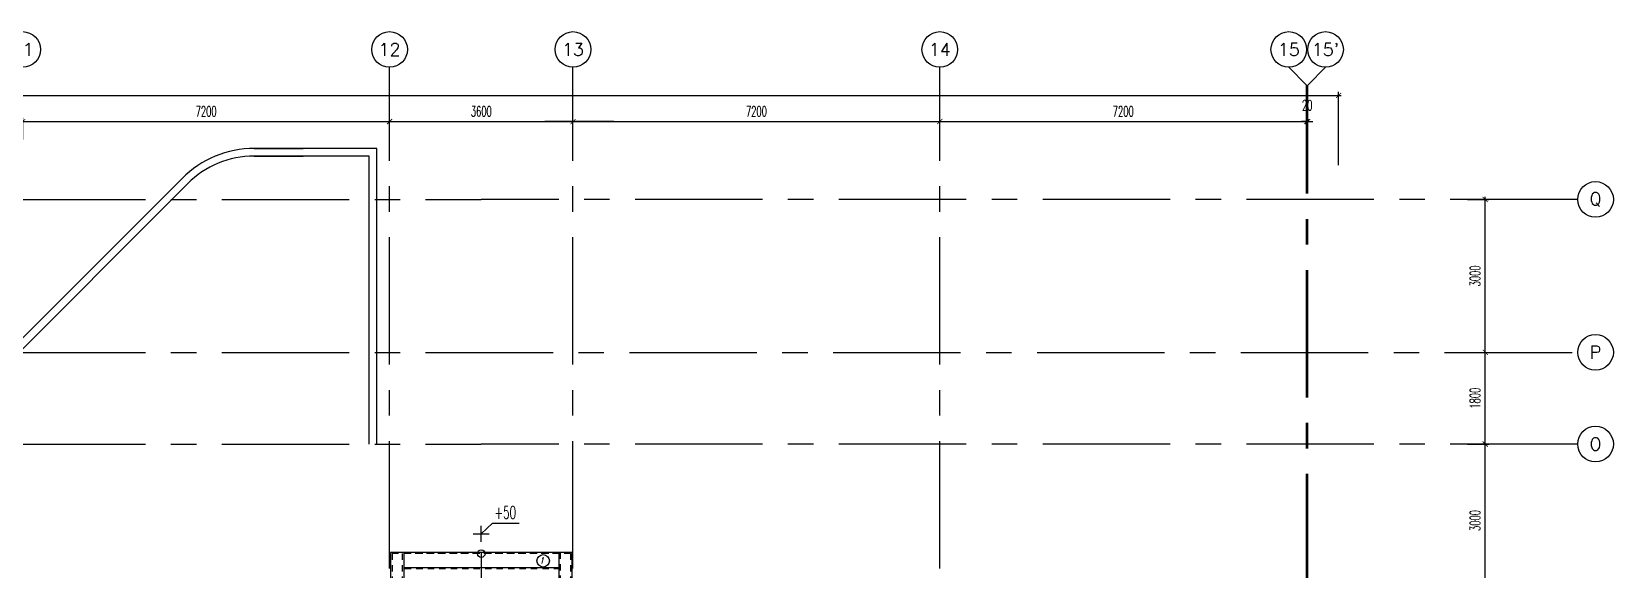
# Model space of a CAD drawing. Extents: x 417820 to 418166, y 43448 to 43632.
# Drawn here: x 417880.87 to 417911.92, y 43528.64 to 43539.19 of the extents above; entities that cross this region are included whole.
import ezdxf
from ezdxf.enums import TextEntityAlignment as Align

# ---------------------------------------------------------------- set-up
doc = ezdxf.new("R2010")
doc.units = 0
doc.header["$MEASUREMENT"] = 0
doc.header["$PDMODE"] = 3
doc.header["$PDSIZE"] = 0.1
doc.linetypes.add('CENTERX2', pattern=[4, 2.5, -0.5, 0.5, -0.5])
doc.linetypes.add('HIDDEN2', pattern=[0.1875, 0.125, -0.0625])
doc.layers.get('0').update_dxf_attribs({"linetype": 'CONTINUOUS'})
doc.layers.get('DEFPOINTS').update_dxf_attribs({"linetype": 'CONTINUOUS'})
for name, color, linetype in [('AX', 6, 'CONTINUOUS'), ('AX-CR', 2, 'CONTINUOUS'), ('AX-DIM', 4, 'CONTINUOUS'), ('AX-TXT', 4, 'CONTINUOUS'), ('AXES', 11, 'CENTERX2'), ('CURB', 11, 'CONTINUOUS'), ('RD-ELEV', 3, 'CONTINUOUS'), ('STR', 5, 'CONTINUOUS')]:
    doc.layers.add(name, color=color, linetype=linetype)
doc.styles.add('ROMANS', font='ROMANS.shx', dxfattribs={"width": 0.6})
doc.styles.add('S-077', font='simplex.shx', dxfattribs={"width": 0.8})
doc.dimstyles.new('STANDARD in', dxfattribs={"dimtxt": 0.2, "dimasz": 0.1, "dimexe": 0.07, "dimexo": 0.05, "dimgap": 0.1, "dimtad": 1, "dimdec": 0, "dimlfac": 1000, "dimzin": 0, "dimdsep": 46, "dimtxsty": 'ROMANS', "dimblk": 'ARCHTICK', "dimcen": 0.05, "dimdle": 0.05, "dimclrd": 4, "dimclre": 4, "dimclrt": 2, "dimadec": 0, "dimazin": 0, "dimtfac": 1, "dimtdec": 0, "dimtmove": 2, "dimatfit": 3, "dimldrblk": 'ARCHTICK', "dimfxl": 0, "dimtolj": 1, "dimtzin": 0, "dimarcsym": 0})

# ---------------------------------------------------------------- blocks, each defined once
blk = doc.blocks.new('_ARCHTICK')
at = {"color": 0, "linetype": 'ByBlock', "const_width": 0.15}
blk.add_lwpolyline([(-0.5, -0.5), (0.5, 0.5)], dxfattribs=at)
blk = doc.blocks.new('*D109')
at = {"layer": 'AX-DIM', "color": 4, "linetype": 'ByBlock', "lineweight": -2}
for p, q in [((417891.447, 43537.423), (417898.747, 43537.423)), ((417891.497, 43537.073), (417891.497, 43537.493)), ((417898.697, 43537.073), (417898.697, 43537.493))]:
    blk.add_line(p, q, dxfattribs=at)
at = {"layer": 'DEFPOINTS', "color": 0, "linetype": 'ByBlock'}
for p in [(417898.697, 43537.423), (417891.497, 43537.023), (417898.697, 43537.023)]:
    blk.add_point(p, dxfattribs=at)
at = {"layer": 'AX-DIM', "color": 4, "linetype": 'ByBlock', "lineweight": -2, "xscale": 0.1, "yscale": 0.1, "zscale": 0.1, "rotation": 180}
blk.add_blockref('_ARCHTICK', (417891.497, 43537.423), dxfattribs=at)
at = {"layer": 'AX-DIM', "color": 4, "linetype": 'ByBlock', "lineweight": -2, "xscale": 0.1, "yscale": 0.1, "zscale": 0.1}
blk.add_blockref('_ARCHTICK', (417898.697, 43537.423), dxfattribs=at)
at = {"layer": 'AX-DIM', "color": 2, "linetype": 'ByBlock', "insert": (417895.097, 43537.623), "char_height": 0.2, "attachment_point": 5, "style": 'ROMANS'}
blk.add_mtext('\\A1;7200', dxfattribs=at)
blk = doc.blocks.new('AXU')
at = {"layer": 'AX-CR'}
blk.add_circle((0, 350), 350, dxfattribs=at)
at = {"layer": 'AX-TXT', "style": 'ROMANS'}
blk.add_attdef('AX', text='', height=250, dxfattribs=at).set_placement((0, 350), align=Align.MIDDLE)
blk = doc.blocks.new('*D110')
at = {"layer": 'AX-DIM', "color": 4, "linetype": 'ByBlock', "lineweight": -2}
for p, q in [((417898.647, 43537.423), (417905.947, 43537.423)), ((417898.697, 43537.073), (417898.697, 43537.493)), ((417905.897, 43537.073), (417905.897, 43537.493))]:
    blk.add_line(p, q, dxfattribs=at)
at = {"layer": 'DEFPOINTS', "color": 0, "linetype": 'ByBlock'}
for p in [(417905.897, 43537.423), (417898.697, 43537.023), (417905.897, 43537.023)]:
    blk.add_point(p, dxfattribs=at)
at = {"layer": 'AX-DIM', "color": 4, "linetype": 'ByBlock', "lineweight": -2, "xscale": 0.1, "yscale": 0.1, "zscale": 0.1, "rotation": 180}
blk.add_blockref('_ARCHTICK', (417898.697, 43537.423), dxfattribs=at)
at = {"layer": 'AX-DIM', "color": 4, "linetype": 'ByBlock', "lineweight": -2, "xscale": 0.1, "yscale": 0.1, "zscale": 0.1}
blk.add_blockref('_ARCHTICK', (417905.897, 43537.423), dxfattribs=at)
at = {"layer": 'AX-DIM', "color": 2, "linetype": 'ByBlock', "insert": (417902.297, 43537.623), "char_height": 0.2, "attachment_point": 5, "style": 'ROMANS'}
blk.add_mtext('\\A1;7200', dxfattribs=at)
blk = doc.blocks.new('*D111')
at = {"layer": 'AX-DIM', "color": 4, "linetype": 'ByBlock', "lineweight": -2}
for p, q in [((417905.897, 43537.423), (417905.797, 43537.423)), ((417905.897, 43537.073), (417905.897, 43537.493)), ((417905.897, 43537.423), (417905.917, 43537.423)), ((417905.917, 43537.073), (417905.917, 43537.493)), ((417905.917, 43537.423), (417906.017, 43537.423))]:
    blk.add_line(p, q, dxfattribs=at)
at = {"layer": 'DEFPOINTS', "color": 0, "linetype": 'ByBlock'}
for p in [(417905.917, 43537.423), (417905.897, 43537.023), (417905.917, 43537.023)]:
    blk.add_point(p, dxfattribs=at)
at = {"layer": 'AX-DIM', "color": 4, "linetype": 'ByBlock', "lineweight": -2, "xscale": 0.1, "yscale": 0.1, "zscale": 0.1}
blk.add_blockref('_ARCHTICK', (417905.897, 43537.423), dxfattribs=at)
at = {"layer": 'AX-DIM', "color": 4, "linetype": 'ByBlock', "lineweight": -2, "xscale": 0.1, "yscale": 0.1, "zscale": 0.1, "rotation": 180}
blk.add_blockref('_ARCHTICK', (417905.917, 43537.423), dxfattribs=at)
at = {"layer": 'AX-DIM', "color": 2, "linetype": 'ByBlock', "insert": (417905.907, 43537.743), "char_height": 0.2, "attachment_point": 5, "style": 'ROMANS'}
blk.add_mtext('\\A1;20', dxfattribs=at)
blk = doc.blocks.new('*D179')
at = {"layer": 'AX-DIM', "color": 4, "lineweight": -2}
for p, q in [((417831.207, 43525.809), (417831.207, 43538.007)), ((417906.523, 43536.567), (417906.523, 43538.007)), ((417831.157, 43537.937), (417906.573, 43537.937))]:
    blk.add_line(p, q, dxfattribs=at)
at = {"layer": 'DEFPOINTS', "color": 0}
for p in [(417906.523, 43537.937), (417906.523, 43536.517), (417831.207, 43525.759)]:
    blk.add_point(p, dxfattribs=at)
at = {"layer": 'AX-DIM', "color": 4, "lineweight": -2, "xscale": 0.1, "yscale": 0.1, "zscale": 0.1, "rotation": 180}
blk.add_blockref('_ARCHTICK', (417831.207, 43537.937), dxfattribs=at)
at = {"layer": 'AX-DIM', "color": 4, "lineweight": -2, "xscale": 0.1, "yscale": 0.1, "zscale": 0.1}
blk.add_blockref('_ARCHTICK', (417906.523, 43537.937), dxfattribs=at)
at = {"layer": 'AX-DIM', "color": 2, "insert": (417868.865, 43538.137), "char_height": 0.2, "attachment_point": 5, "style": 'ROMANS'}
blk.add_mtext('\\A1;75316', dxfattribs=at)
blk = doc.blocks.new('*D136')
at = {"layer": 'AX-DIM', "color": 4, "linetype": 'ByBlock', "lineweight": -2}
for p, q in [((417880.647, 43537.423), (417887.947, 43537.423)), ((417880.697, 43537.073), (417880.697, 43537.493)), ((417887.897, 43537.073), (417887.897, 43537.493))]:
    blk.add_line(p, q, dxfattribs=at)
at = {"layer": 'DEFPOINTS', "color": 0, "linetype": 'ByBlock'}
for p in [(417887.897, 43537.423), (417880.697, 43537.023), (417887.897, 43537.023)]:
    blk.add_point(p, dxfattribs=at)
at = {"layer": 'AX-DIM', "color": 4, "linetype": 'ByBlock', "lineweight": -2, "xscale": 0.1, "yscale": 0.1, "zscale": 0.1, "rotation": 180}
blk.add_blockref('_ARCHTICK', (417880.697, 43537.423), dxfattribs=at)
at = {"layer": 'AX-DIM', "color": 4, "linetype": 'ByBlock', "lineweight": -2, "xscale": 0.1, "yscale": 0.1, "zscale": 0.1}
blk.add_blockref('_ARCHTICK', (417887.897, 43537.423), dxfattribs=at)
at = {"layer": 'AX-DIM', "color": 2, "linetype": 'ByBlock', "insert": (417884.297, 43537.623), "char_height": 0.2, "attachment_point": 5, "style": 'ROMANS'}
blk.add_mtext('\\A1;7200', dxfattribs=at)
blk = doc.blocks.new('*D139')
at = {"layer": 'AX-DIM', "color": 4, "linetype": 'ByBlock', "lineweight": -2}
for p, q in [((417887.847, 43537.423), (417891.547, 43537.423)), ((417887.897, 43537.073), (417887.897, 43537.493)), ((417891.497, 43537.073), (417891.497, 43537.493))]:
    blk.add_line(p, q, dxfattribs=at)
at = {"layer": 'DEFPOINTS', "color": 0, "linetype": 'ByBlock'}
for p in [(417891.497, 43537.423), (417887.897, 43537.023), (417891.497, 43537.023)]:
    blk.add_point(p, dxfattribs=at)
at = {"layer": 'AX-DIM', "color": 4, "linetype": 'ByBlock', "lineweight": -2, "xscale": 0.1, "yscale": 0.1, "zscale": 0.1, "rotation": 180}
blk.add_blockref('_ARCHTICK', (417887.897, 43537.423), dxfattribs=at)
at = {"layer": 'AX-DIM', "color": 4, "linetype": 'ByBlock', "lineweight": -2, "xscale": 0.1, "yscale": 0.1, "zscale": 0.1}
blk.add_blockref('_ARCHTICK', (417891.497, 43537.423), dxfattribs=at)
at = {"layer": 'AX-DIM', "color": 2, "linetype": 'ByBlock', "insert": (417889.697, 43537.623), "char_height": 0.2, "attachment_point": 5, "style": 'ROMANS'}
blk.add_mtext('\\A1;3600', dxfattribs=at)
blk = doc.blocks.new('T&B')
at = {"layer": 'RD-ELEV', "color": 30}
for p, q in [((-336, 0), (336, 0)), ((0, -336), (0, 336))]:
    blk.add_line(p, q, dxfattribs=at)
blk = doc.blocks.new('AXL')
at = {"layer": 'AX-CR'}
blk.add_circle((-350, 0), 350, dxfattribs=at)
at = {"layer": 'AX-TXT', "style": 'ROMANS'}
blk.add_attdef('AX', text='', height=250, dxfattribs=at).set_placement((-350, 0), align=Align.MIDDLE)
blk = doc.blocks.new('*D196')
at = {"layer": 'AX-DIM', "color": 4, "linetype": 'ByBlock', "lineweight": -2}
for p, q in [((417909.052, 43535.894), (417909.472, 43535.894)), ((417909.402, 43532.844), (417909.402, 43535.944)), ((417909.052, 43532.894), (417909.472, 43532.894))]:
    blk.add_line(p, q, dxfattribs=at)
at = {"layer": 'DEFPOINTS', "color": 0, "linetype": 'ByBlock'}
for p in [(417909.002, 43535.894), (417909.402, 43535.894), (417909.002, 43532.894)]:
    blk.add_point(p, dxfattribs=at)
at = {"layer": 'AX-DIM', "color": 4, "linetype": 'ByBlock', "lineweight": -2, "xscale": 0.1, "yscale": 0.1, "zscale": 0.1}
for p, rotation in [((417909.402, 43535.894), 90), ((417909.402, 43532.894), 270)]:
    blk.add_blockref('_ARCHTICK', p, dxfattribs=dict(at, rotation=rotation))
at = {"layer": 'AX-DIM', "color": 2, "linetype": 'ByBlock', "insert": (417909.202, 43534.394), "char_height": 0.2, "attachment_point": 5, "rotation": 90, "style": 'ROMANS'}
blk.add_mtext('\\A1;3000', dxfattribs=at)
blk = doc.blocks.new('*D199')
at = {"layer": 'AX-DIM', "color": 4, "linetype": 'ByBlock', "lineweight": -2}
for p, q in [((417909.052, 43531.094), (417909.472, 43531.094)), ((417909.402, 43528.044), (417909.402, 43531.144)), ((417909.052, 43528.094), (417909.472, 43528.094))]:
    blk.add_line(p, q, dxfattribs=at)
at = {"layer": 'DEFPOINTS', "color": 0, "linetype": 'ByBlock'}
for p in [(417909.002, 43531.094), (417909.402, 43531.094), (417909.002, 43528.094)]:
    blk.add_point(p, dxfattribs=at)
at = {"layer": 'AX-DIM', "color": 4, "linetype": 'ByBlock', "lineweight": -2, "xscale": 0.1, "yscale": 0.1, "zscale": 0.1}
for p, rotation in [((417909.402, 43531.094), 90), ((417909.402, 43528.094), 270)]:
    blk.add_blockref('_ARCHTICK', p, dxfattribs=dict(at, rotation=rotation))
at = {"layer": 'AX-DIM', "color": 2, "linetype": 'ByBlock', "insert": (417909.202, 43529.594), "char_height": 0.2, "attachment_point": 5, "rotation": 90, "style": 'ROMANS'}
blk.add_mtext('\\A1;3000', dxfattribs=at)
blk = doc.blocks.new('*D200')
at = {"layer": 'AX-DIM', "color": 4, "linetype": 'ByBlock', "lineweight": -2}
for p, q in [((417909.052, 43532.894), (417909.472, 43532.894)), ((417909.402, 43531.044), (417909.402, 43532.944)), ((417909.052, 43531.094), (417909.472, 43531.094))]:
    blk.add_line(p, q, dxfattribs=at)
at = {"layer": 'DEFPOINTS', "color": 0, "linetype": 'ByBlock'}
for p in [(417909.002, 43532.894), (417909.402, 43532.894), (417909.002, 43531.094)]:
    blk.add_point(p, dxfattribs=at)
at = {"layer": 'AX-DIM', "color": 4, "linetype": 'ByBlock', "lineweight": -2, "xscale": 0.1, "yscale": 0.1, "zscale": 0.1}
for p, rotation in [((417909.402, 43532.894), 90), ((417909.402, 43531.094), 270)]:
    blk.add_blockref('_ARCHTICK', p, dxfattribs=dict(at, rotation=rotation))
at = {"layer": 'AX-DIM', "color": 2, "linetype": 'ByBlock', "insert": (417909.202, 43531.994), "char_height": 0.2, "attachment_point": 5, "rotation": 90, "style": 'ROMANS'}
blk.add_mtext('\\A1;1800', dxfattribs=at)

msp = doc.modelspace()

# ---------------------------------------------------------------- linework, layer by layer
at = {"layer": 'AX-DIM'}
msp.add_line((417892.2987, 43537.4227), (417890.9421, 43537.4227), dxfattribs=at)
at = {"layer": 'AXES'}
for p, q in [((417887.8966, 43448.6529), (417887.8966, 43538.4875)), ((417891.4966, 43448.6529), (417891.4966, 43538.4875)), ((417898.6966, 43448.6529), (417898.6966, 43538.4875)), ((417905.8966, 43538.1375), (417905.5466, 43538.4875)), ((417905.9166, 43538.1375), (417906.2666, 43538.4875)), ((417905.8966, 43460.01), (417905.8966, 43538.1375)), ((417905.9166, 43460.01), (417905.9166, 43538.1375)), ((417820.6052, 43535.8943), (417889.6966, 43535.8943)), ((417911.2163, 43535.8943), (417889.6966, 43535.8943)), ((417820.6052, 43532.8943), (417911.2163, 43532.8943)), ((417820.6052, 43531.0943), (417889.6966, 43531.0943)), ((417911.2163, 43531.0943), (417889.6966, 43531.0943))]:
    msp.add_line(p, q, dxfattribs=at)
at = {"layer": 'CURB'}
for p, q in [((417885.2409, 43536.8943), (417886.2037, 43536.8943)), ((417887.6466, 43536.8943), (417885.2409, 43536.8943)), ((417887.6466, 43531.0943), (417887.6466, 43536.8943)), ((417885.2409, 43536.7443), (417886.2037, 43536.7443)), ((417887.4966, 43536.7443), (417885.2409, 43536.7443)), ((417887.4966, 43531.0943), (417887.4966, 43536.7443)), ((417877.1199, 43529.6017), (417883.8267, 43536.3085)), ((417877.2259, 43529.4956), (417883.9328, 43536.2025)), ((417883.4125, 43535.8943), (417883.8267, 43536.3085))]:
    msp.add_line(p, q, dxfattribs=at)
for radius in [2, 1.85]:
    msp.add_arc((417885.2409, 43534.8943), radius, 90, 135, dxfattribs=at)
at = {"layer": 'STR'}
for p, q in [((417887.9166, 43528.9643), (417887.9166, 43525.9443)), ((417891.4766, 43528.9643), (417887.9166, 43528.9643)), ((417888.1766, 43528.9643), (417888.1766, 43525.9443)), ((417891.2466, 43528.9643), (417888.1766, 43528.9643)), ((417889.6966, 43528.9643), (417889.6966, 43527.4643)), ((417891.2166, 43528.9643), (417891.2166, 43525.9443)), ((417891.4766, 43528.9643), (417891.4766, 43525.9443)), ((417891.2466, 43528.6643), (417888.1766, 43528.6643)), ((417891.2466, 43528.6643), (417888.1766, 43528.6643))]:
    msp.add_line(p, q, dxfattribs=at)
at = {"layer": 'STR', "linetype": 'HIDDEN2'}
for p, q in [((417887.9466, 43528.9443), (417887.9466, 43525.9443)), ((417891.4466, 43528.9443), (417887.9466, 43528.9443)), ((417888.1466, 43528.9443), (417888.1466, 43525.9443)), ((417891.2466, 43528.9443), (417888.1466, 43528.9443)), ((417891.2466, 43528.9643), (417891.2466, 43525.9443)), ((417891.4466, 43528.9443), (417891.4466, 43525.9443)), ((417891.2466, 43528.6443), (417888.1466, 43528.6443)), ((417891.2466, 43528.6443), (417888.1466, 43528.6443))]:
    msp.add_line(p, q, dxfattribs=at)
at = {"layer": 'STR'}
msp.add_circle((417889.6966, 43528.9443), 0.075, dxfattribs=at)
msp.add_circle((417889.6966, 43528.9443), 0.075, dxfattribs=at)
at = {"layer": 'STR', "color": 11}
msp.add_circle((417890.9123, 43528.8036), 0.1232, dxfattribs=at)

# ---------------------------------------------------------------- block references
at = {"layer": 'AX', "xscale": 0.001000000047497451, "yscale": 0.0009999999892897904, "zscale": 0.001}
for name, p, values in [('AXU', (417880.6966, 43538.4875), {'AX': '11'}), ('AXU', (417887.8966, 43538.4875), {'AX': '12'}), ('AXU', (417887.8966, 43538.4875), {'AX': '12'}), ('AXU', (417891.4966, 43538.4875), {'AX': '13'}), ('AXU', (417891.4966, 43538.4875), {'AX': '13'}), ('AXL', (417911.9163, 43535.8943), {'AX': 'Q'}), ('AXL', (417911.9163, 43532.8943), {'AX': 'P'}), ('AXL', (417911.9163, 43531.0943), {'AX': 'O'})]:
    msp.add_blockref(name, p, dxfattribs=at).add_auto_attribs(values)
at = {"layer": 'AXES', "xscale": 0.001000000047497451, "yscale": 0.0009999999892897904, "zscale": 0.001}
for p, values in [((417887.8966, 43538.4875), {'AX': '12'}), ((417887.8966, 43538.4875), {'AX': '12'}), ((417891.4966, 43538.4875), {'AX': '13'}), ((417891.4966, 43538.4875), {'AX': '13'}), ((417898.6966, 43538.4875), {'AX': '14'}), ((417905.5466, 43538.4875), {'AX': '15'}), ((417906.2666, 43538.4875), {'AX': "15'"})]:
    msp.add_blockref('AXU', p, dxfattribs=at).add_auto_attribs(values)
at = {"layer": 'RD-ELEV', "xscale": 0.0004642525454983115, "yscale": 0.0004642525454983115, "zscale": 0.000464252552}
msp.add_blockref('T&B', (417889.6966, 43529.3333), dxfattribs=at)

# ---------------------------------------------------------------- texts
at = {"layer": 'RD-ELEV', "color": 3, "style": 'S-077', "width": 0.6}
msp.add_text('+50', height=0.25, dxfattribs=at).set_placement((417889.9574, 43529.6262))
at = {"layer": 'STR', "color": 9, "style": 'ROMANS', "width": 0.8}
msp.add_text('1', height=0.125, rotation=345, dxfattribs=at).set_placement((417890.8994, 43528.81), align=Align.MIDDLE)

# ---------------------------------------------------------------- dimensions: what is measured, and where the dimension line sits
at = {"layer": 'AX-DIM'}
dim = msp.add_linear_dim(base=(417906.5226, 43537.9373), p1=(417831.2066, 43525.7589), p2=(417906.5226, 43536.5173), dimstyle='STANDARD in', dxfattribs=at)
dim.commit()
dim.dimension.update_dxf_attribs({"geometry": '*D179', "text_midpoint": (417868.8646, 43538.1373)})
at = {"layer": 'AX-DIM', "color": 1, "linetype": 'ByBlock'}
for base, p1, p2, picture, middle in [((417887.8966, 43537.4227), (417880.6966, 43537.0227), (417887.8966, 43537.0227), '*D136', (417884.2966, 43537.6227)), ((417891.4966, 43537.4227), (417887.8966, 43537.0227), (417891.4966, 43537.0227), '*D139', (417889.6966, 43537.6227)), ((417898.6966, 43537.4227), (417891.4966, 43537.0227), (417898.6966, 43537.0227), '*D109', (417895.0966, 43537.6227)), ((417905.8966, 43537.4227), (417898.6966, 43537.0227), (417905.8966, 43537.0227), '*D110', (417902.2966, 43537.6227)), ((417905.9166, 43537.4227), (417905.8966, 43537.0227), (417905.9166, 43537.0227), '*D111', (417905.9066, 43537.7427))]:
    dim = msp.add_linear_dim(base=base, p1=p1, p2=p2, dimstyle='STANDARD in', dxfattribs=at)
    dim.commit()
    dim.dimension.update_dxf_attribs({"geometry": picture, "text_midpoint": middle})
at = {"layer": 'AX-DIM', "linetype": 'ByBlock'}
for base, p1, p2, picture, middle in [((417909.4023, 43535.8943), (417909.0023, 43532.8943), (417909.0023, 43535.8943), '*D196', (417909.2023, 43534.3943)), ((417909.4023, 43532.8943), (417909.0023, 43531.0943), (417909.0023, 43532.8943), '*D200', (417909.2023, 43531.9943)), ((417909.4023, 43531.0943), (417909.0023, 43528.0943), (417909.0023, 43531.0943), '*D199', (417909.2023, 43529.5943))]:
    dim = msp.add_linear_dim(base=base, p1=p1, p2=p2, angle=90, dimstyle='STANDARD in', dxfattribs=at)
    dim.commit()
    dim.dimension.update_dxf_attribs({"geometry": picture, "text_midpoint": middle})

# ---------------------------------------------------------------- leaders
at = {"layer": 'RD-ELEV', "color": 9}
msp.add_leader([(417889.6966, 43529.3333), (417889.9184, 43529.5412), (417890.4431, 43529.5412)], dimstyle='STANDARD in', dxfattribs=at)

doc.saveas('drawing.dxf')
